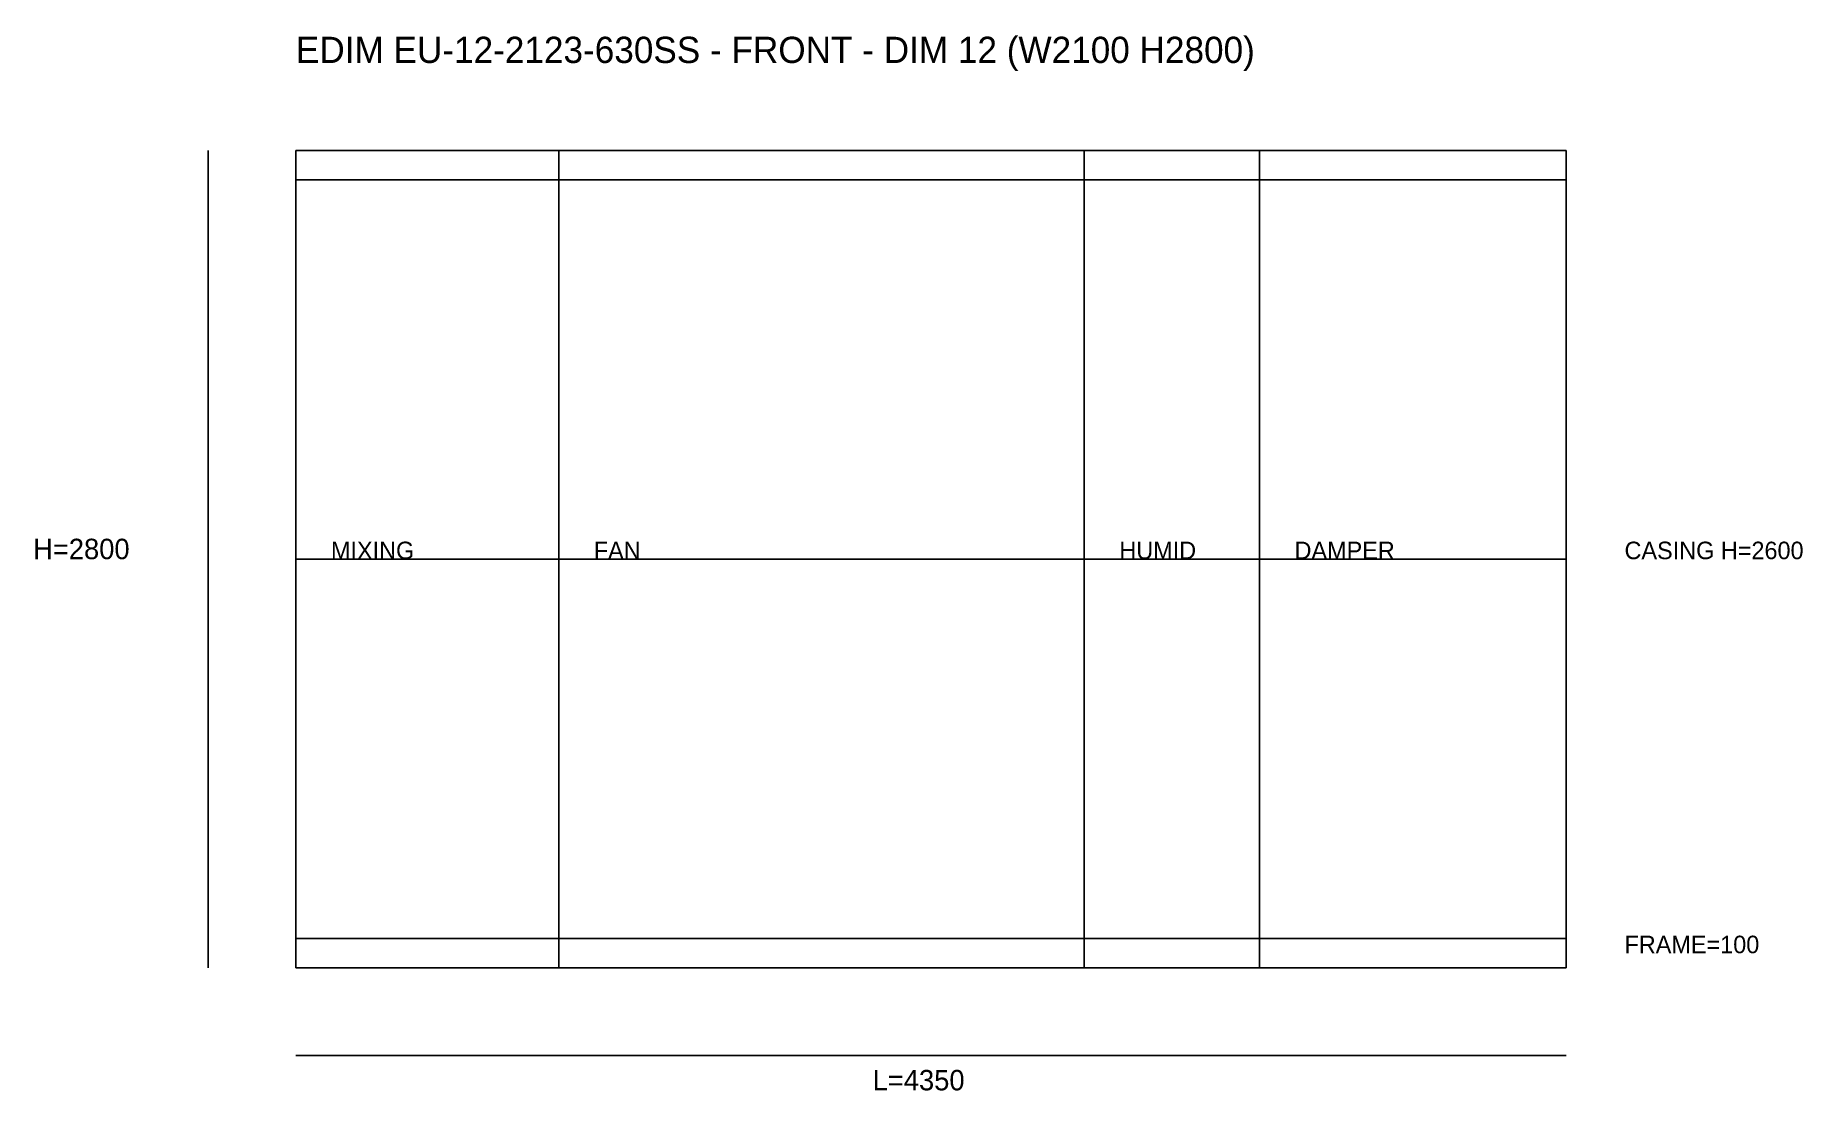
# Model space of a CAD drawing. Header units: millimetres. Extents: x -892 to 5160, y -421 to 3195.
import ezdxf

# ---------------------------------------------------------------- set-up
doc = ezdxf.new("R2010")
doc.units = ezdxf.units.MM
for name, color, linetype in [('DIM', 1, 'CONTINUOUS'), ('OUTLINE', 7, 'CONTINUOUS'), ('SECTION', 3, 'CONTINUOUS'), ('TEXT', 5, 'CONTINUOUS')]:
    doc.layers.add(name, color=color, linetype=linetype)

msp = doc.modelspace()

# ---------------------------------------------------------------- linework, layer by layer
at = {"layer": 'DIM'}
for p, q in [((-300, 0), (-300, 2800)), ((0, 1400), (4350, 1400)), ((0, -300), (4350, -300))]:
    msp.add_line(p, q, dxfattribs=at)
at = {"layer": 'OUTLINE'}
for p, q in [((4350, 2800), (0, 2800)), ((0, 2800), (0, 0)), ((4350, 0), (4350, 2800)), ((0, 2700), (4350, 2700)), ((0, 100), (4350, 100)), ((0, 0), (4350, 0))]:
    msp.add_line(p, q, dxfattribs=at)
at = {"layer": 'SECTION'}
for p, q in [((900, 0), (900, 2800)), ((2700, 0), (2700, 2800)), ((3300, 0), (3300, 2800))]:
    msp.add_line(p, q, dxfattribs=at)

# ---------------------------------------------------------------- texts
at = {"layer": 'DIM'}
for s, p in [('CASING H=2600', (4550, 1400)), ('FRAME=100', (4550, 50))]:
    msp.add_text(s, height=60, dxfattribs=at).set_placement(p)
at = {"layer": 'TEXT'}
for s, height, p in [('EDIM EU-12-2123-630SS - FRONT - DIM 12 (W2100 H2800)', 90, (0, 3100)), ('H=2800', 70, (-900, 1400)), ('MIXING', 60, (120, 1400)), ('FAN', 60, (1020, 1400)), ('HUMID', 60, (2820, 1400)), ('DAMPER', 60, (3420, 1400)), ('L=4350', 70, (1975, -420))]:
    msp.add_text(s, height=height, dxfattribs=at).set_placement(p)

doc.saveas('drawing.dxf')
